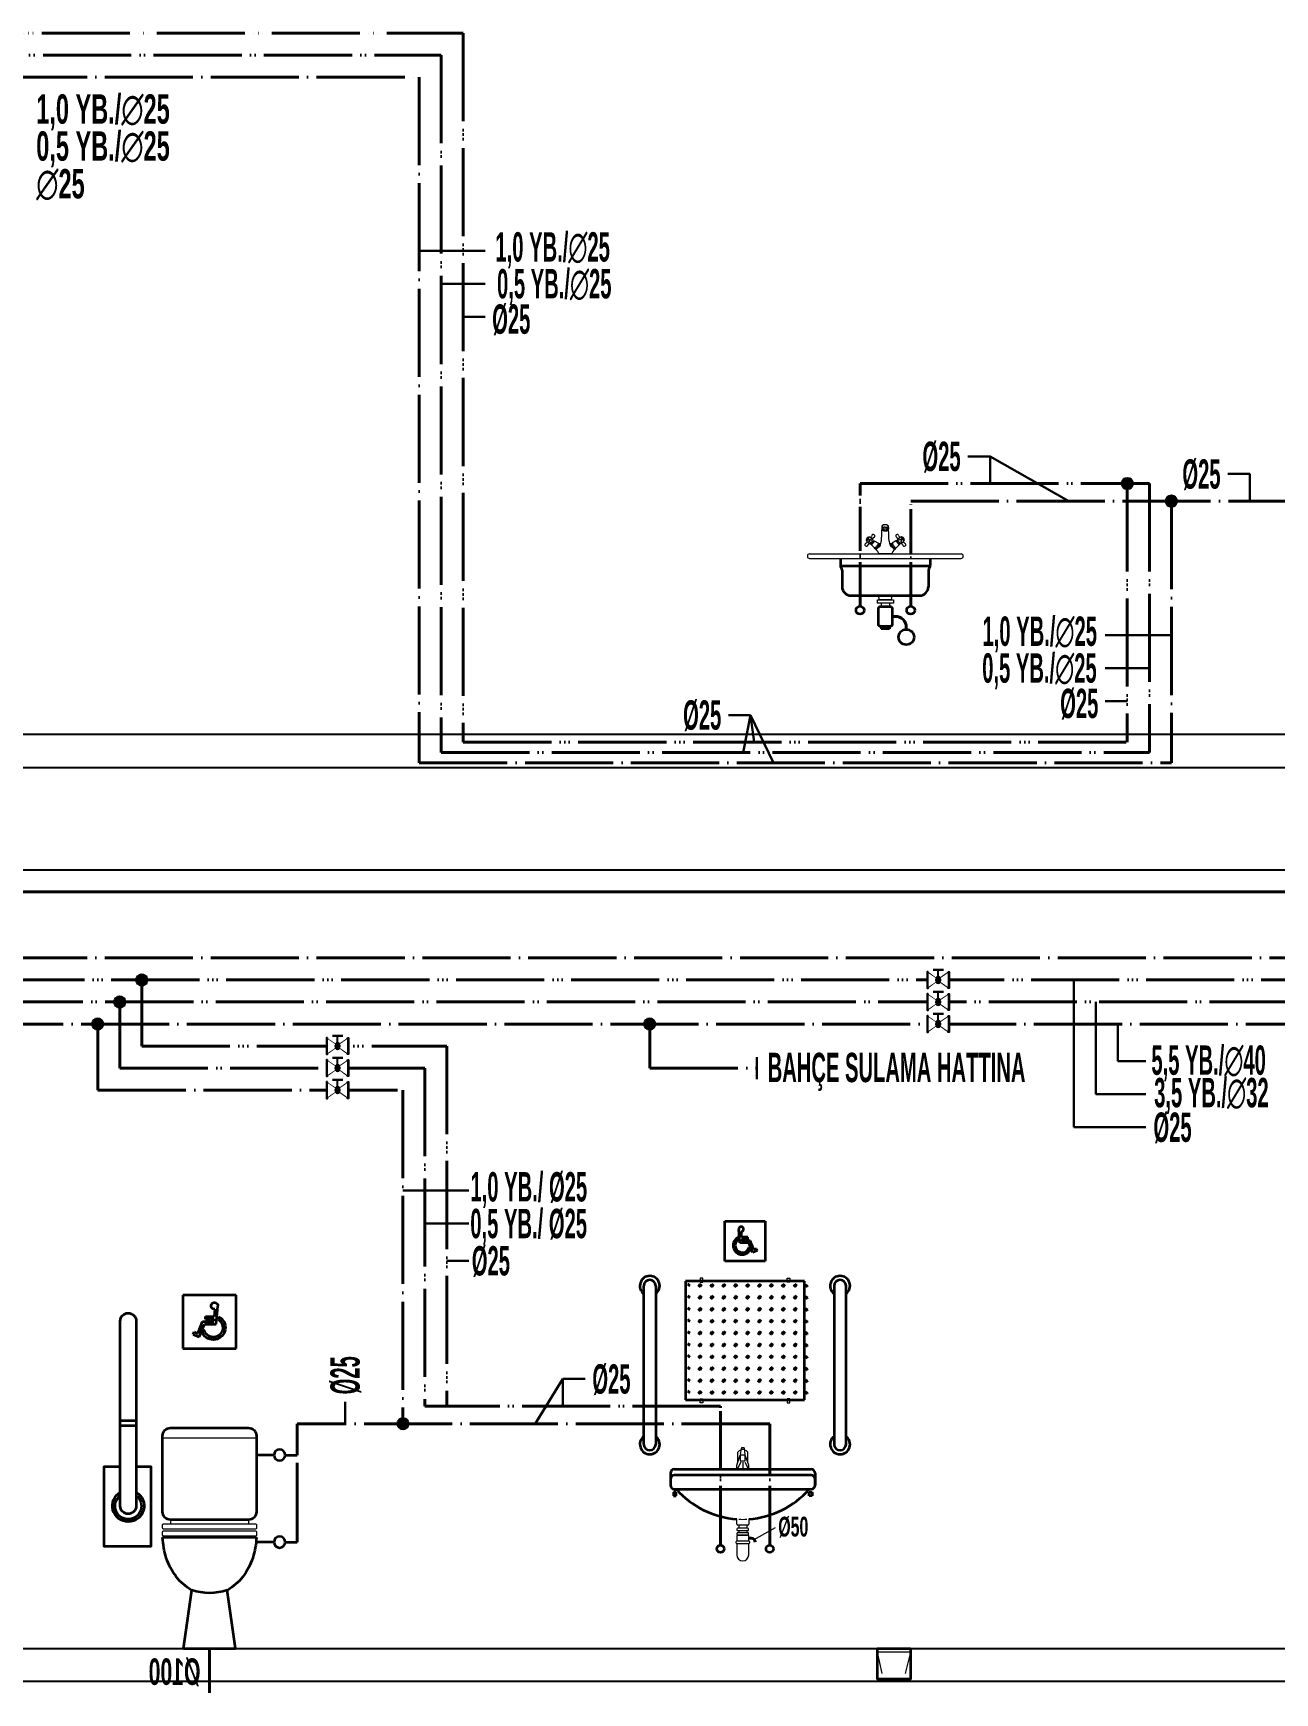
# Model space of a CAD drawing. Header units: centimetres. Extents: x 405464 to 563355, y 50011 to 66875.
# Drawn here: x 528788 to 529634, y 53374 to 54504 of the extents above; entities that cross this region are included whole.
import ezdxf
from ezdxf.enums import TextEntityAlignment as Align

# ---------------------------------------------------------------- set-up
doc = ezdxf.new("R2010")
doc.units = ezdxf.units.CM
for name, pattern in [('SICAKSU1', [75, 60, -6, 0, -3, 0, -6]), ('SIRKUL-1', [78, 60, -6, 0, -3, 0, -3, 0, -6]), ('SOGUKSU1', [72, 60, -6, 0, -6])]:
    doc.linetypes.add(name, pattern=pattern)
doc.layers.add('0-KRCN DI SU', color=41, linetype='D')
for name, color, linetype, lineweight in [('0-KRCN-IST-KÜRESEL VANA', 4, 'Continuous', 25), ('0-KRCN-SHT-02CIHAZ', 132, 'Continuous', 25), ('0-KRCN-SHT-03CIHAZ', 120, 'Continuous', 30), ('0-KRCN-SHT-EVYEBİRGÖZLÜ', 171, 'Continuous', 35), ('0-KRCN-SHT-KÜRESEL VANA', 4, 'Continuous', 25), ('0-KRCN-SHT-LAVABO', 171, 'Continuous', 35), ('0-KRCN-SHT-LAVABOÖZÜRLÜ', 171, 'Continuous', 35), ('0-KRCN-SHT-PİSSU-BORU', 220, 'PISSU_LINE50', 40), ('0-KRCN-SHT-PROSES-BORU', 1, '0-Y_LINE', 40), ('0-KRCN-SHT-SICAKSU', 50, 'SICAKSU1', 40), ('0-KRCN-SHT-SIRKULASYON', 145, 'SIRKUL-1', 40), ('0-KRCN-SHT-SOGUKSU', 141, 'SOGUKSU1', 40), ('0-KRCN-SHT-SÜZGEÇBANYO', 171, 'Continuous', 35), ('0-KRCN-SHT-TUVALETKLOZET', 171, 'Continuous', 35), ('0-KRCN-SHT-YAZI-ÇAP-TEMSU', 81, 'Continuous', 30), ('0-MEK-SHT-YAZI-ÇAP-TEMSU', 81, 'Continuous', 30)]:
    doc.layers.add(name, color=color, linetype=linetype, lineweight=lineweight)
doc.styles.add('BORU', font='AGENCYR.TTF')
doc.styles.add('CAP', font='ARIALNB.TTF')
doc.styles.add('MUF', font='isocpeur.ttf')
doc.styles.get("Standard").update_dxf_attribs({"font": 'arial.ttf'})
doc.linetypes.add('0-Y_LINE', pattern='A,100,-0.5,["Y",BORU,S=9,R=0,X=0,Y=-4.5],-5', length=105.5)
doc.linetypes.add('D', pattern='A,12,-1,["D",Standard,S=1,R=0,X=-0.1,Y=-0.5],-1.6', length=14.6)
doc.linetypes.add('PISSU_LINE50', pattern='A,50,-10,["C",MUF,S=10,R=0,X=1,Y=-5],0', length=60)

# ---------------------------------------------------------------- blocks, each defined once
blk = doc.blocks.new('ENGELLİ ALAFRANGA KOLON')
at = {"layer": '0-KRCN-SHT-LAVABO'}
for p, q in [((27.75, 123.88), (27.75, 53.88)), ((33.75, 53.88), (33.75, 123.88)), ((33.75, 86.28), (27.75, 86.28)), ((33.75, 84.28), (27.75, 84.28))]:
    blk.add_line(p, q, dxfattribs=at)
blk.add_lwpolyline([(33.75, 68.7), (39.97, 68.7), (39.97, 38.7), (22.02, 38.7), (22.02, 68.7), (27.75, 68.7)], dxfattribs=at)
for centre, radius, start, end in [((30.75, 123.88), 3, 0, 180), ((30.75, 53.88), 6, 120, 60), ((30.75, 53.88), 5, 126.8699, 53.1301), ((30.75, 53.88), 3, 180, 0)]:
    blk.add_arc(centre, radius, start, end, dxfattribs=at)
at = {"layer": '0-KRCN-SHT-LAVABOÖZÜRLÜ', "color": 155, "ltscale": 1.2}
for p, q in [((-10.13, 133.68), (10.12, 133.68)), ((-10.13, 113.43), (-10.13, 133.68)), ((10.12, 133.68), (10.12, 113.43)), ((-2.55, 122.73), (-3.14, 129.5)), ((-2.05, 128.37), (-1.81, 125.55)), ((-3.35, 124.42), (-3.44, 125.5)), ((1.96, 122.73), (-2.55, 122.73)), ((1.52, 125.55), (-1.81, 125.55)), ((1.52, 124.57), (-1.72, 124.57)), ((-1.72, 124.57), (-1.65, 123.72)), ((2.63, 123.72), (-1.65, 123.72)), ((1.52, 124.57), (1.52, 125.55)), ((3.88, 117.9), (1.96, 122.73)), ((2.64, 119.24), (2.1, 120.6)), ((4.44, 119.18), (2.63, 123.72)), ((5.81, 119.73), (4.44, 119.18)), ((6.18, 118.81), (5.81, 119.73)), ((10.12, 113.43), (-10.13, 113.43)), ((6.18, 118.81), (3.88, 117.9))]:
    blk.add_line(p, q, dxfattribs=at)
for centre, radius, start, end in [((-1.9, 129.61), 1.25, 263.02012, 184.99558), ((-1.42, 121.38), 4.59, 116.18724, 332.11531), ((-1.42, 121.38), 3.6, 122.42966, 347.44221)]:
    blk.add_arc(centre, radius, start, end, dxfattribs=at)
at = {"layer": '0-KRCN-SHT-PİSSU-BORU', "ltscale": 0.5}
blk.add_line((0, 0), (0, -16.81), dxfattribs=at)
at = {"layer": '0-KRCN-SHT-SOGUKSU', "ltscale": 0.5}
blk.add_line((-33.1, 40.2), (-33.1, 73.1), dxfattribs=at)
at = {"layer": '0-KRCN-SHT-TUVALETKLOZET', "color": 120, "lineweight": 20}
for p, q in [((-17.75, 79.6), (17.75, 79.6)), ((-14.75, 48.68), (-14.75, 47.18)), ((14.75, 48.68), (14.75, 47.18))]:
    blk.add_line(p, q, dxfattribs=at)
at = {"layer": '0-KRCN-SHT-TUVALETKLOZET'}
for p, q in [((-28.62, 73.15), (-33.1, 73.15)), ((-24.4, 73.15), (-17.75, 73.15)), ((-28.62, 40.2), (-33.1, 40.2)), ((-24.4, 40.2), (-17.61, 40.2)), ((-17.75, 41.92), (17.75, 41.92))]:
    blk.add_line(p, q, dxfattribs=at)
at = {"layer": '0-KRCN-SHT-TUVALETKLOZET', "color": 171}
for p, q in [((-9.88, 0), (-6.67, 22.06)), ((9.88, 0), (6.67, 22.06)), ((9.88, 0), (-9.88, 0))]:
    blk.add_line(p, q, dxfattribs=at)
at = {"layer": '0-KRCN-SHT-TUVALETKLOZET'}
blk.add_lwpolyline([(-17.75, 80.43), (-17.75, 51.68, 0.414214), (-14.75, 48.68), (14.75, 48.68, 0.414214), (17.75, 51.68), (17.75, 80.43, 0.414214), (14.75, 83.43), (-14.75, 83.43, 0.414214)], format="xyb", close=True, dxfattribs=at)
at = {"layer": '0-KRCN-SHT-TUVALETKLOZET', "color": 120, "lineweight": 20}
for points in [[(-17.75, 46.68), (-17.75, 45.55, 0.414214), (-17.25, 45.05), (17.25, 45.05, 0.414214), (17.75, 45.55), (17.75, 46.68, 0.414214), (17.25, 47.18), (-17.25, 47.18, 0.414214)], [(-17.75, 44.03), (-17.75, 42.89, 0.414214), (-17.25, 42.39), (17.25, 42.39, 0.414214), (17.75, 42.89), (17.75, 44.03, 0.414214), (17.25, 44.53), (-17.25, 44.53, 0.414214)]]:
    blk.add_lwpolyline(points, format="xyb", close=True, dxfattribs=at)
at = {"layer": '0-KRCN-SHT-TUVALETKLOZET'}
for points in [[(-17.75, 41.92, 0.066087), (-16.37, 34.27, 0.087392), (-12.57, 27.07, 0.103887), (-6.67, 22.06, 0.123332)], [(6.67, 22.06, 0.103887), (12.57, 27.07, 0.087392), (16.37, 34.27, 0.066087), (17.75, 41.92, 0.077811)]]:
    blk.add_lwpolyline(points, format="xyb", dxfattribs=at)
for centre in [(-26.51, 73.15), (-26.51, 40.2)]:
    blk.add_circle(centre, 2.11, dxfattribs=at)
blk.add_arc((0, 41.06), 20.14, 250.66612, 289.33388, dxfattribs=at)
at = {"layer": '0-KRCN-SHT-TUVALETKLOZET', "style": 'CAP', "width": 0.7}
blk.add_text('%%C100', height=10, dxfattribs=at).set_placement((3.42, -13.82))
blk = doc.blocks.new('ENGELLİ LAVABO KOLON')
at = {"layer": '0-KRCN-SHT-SOGUKSU'}
h = blk.add_hatch(dxfattribs=at)
h.set_pattern_fill('GLASS', color=256, scale=6, style=0)
h.set_pattern_definition([(-123.6901, (-195427.5702, -10602.8496), (-6.000008007, -11.999997347), [2.16333, -19.469976]), (-123.6901, (-195427.4502, -10603.2096), (-6.000008007, -11.999997347), [1.297998, -20.335308]), (-123.6901, (-195428.1702, -10603.2096), (-6.000008007, -11.999997347), [1.297998, -20.335308])])
h.paths.add_polyline_path([(-20.91, 118), (-20.91, 118.56), (-19.52, 118.56), (-19.52, 118), (23.03, 118), (23.03, 118.56), (24.42, 118.56), (24.42, 118), (31.75, 118), (31.75, 178), (24.42, 178), (24.42, 177.44), (23.03, 177.44), (23.03, 178), (-19.52, 178), (-19.52, 177.44), (-20.91, 177.44), (-20.91, 178), (-28.25, 178), (-28.25, 118)])
at = {"layer": '0-KRCN-SHT-LAVABO', "linetype": 'Continuous'}
for p, q in [((-29.69, 178), (-29.69, 118)), ((30.31, 178), (-29.69, 178)), ((30.31, 118), (30.31, 178)), ((-29.69, 118), (30.31, 118)), ((-37.3, 81), (-37.3, 75)), ((-37.3, 78), (-37.3, 75)), ((-35.3, 83), (33.7, 83)), ((33.7, 80), (-35.3, 80)), ((35.7, 81), (35.7, 75)), ((35.7, 75), (35.7, 78)), ((-35.8, 71.4), (-35.8, 69.56)), ((-34.34, 71.4), (-35.8, 71.4)), ((-35.8, 69.56), (-34.34, 69.56)), ((-35.3, 73), (33.7, 73)), ((-34.34, 69.56), (-34.34, 71.4)), ((32.75, 69.56), (32.75, 71.4)), ((32.75, 71.4), (34.21, 71.4)), ((34.21, 69.56), (32.75, 69.56)), ((34.21, 71.4), (34.21, 69.56))]:
    blk.add_line(p, q, dxfattribs=at)
at = {"layer": '0-KRCN-SHT-LAVABO', "color": 120, "linetype": 'Continuous', "lineweight": 20}
for p, q in [((-22.35, 179.47), (-22.35, 177.44)), ((-20.96, 179.47), (-22.35, 179.47)), ((-22.35, 177.44), (-20.96, 177.44)), ((-20.96, 177.44), (-20.96, 179.47)), ((21.59, 177.44), (21.59, 179.47)), ((21.59, 179.47), (22.98, 179.47)), ((22.98, 177.44), (21.59, 177.44)), ((22.98, 179.47), (22.98, 177.44)), ((-22.35, 116.53), (-22.35, 118.56)), ((-22.35, 118.56), (-20.96, 118.56)), ((-20.96, 118.56), (-20.96, 116.53)), ((22.98, 118.56), (21.59, 118.56)), ((21.59, 118.56), (21.59, 116.53)), ((22.98, 116.53), (22.98, 118.56)), ((-20.96, 116.53), (-22.35, 116.53)), ((21.59, 116.53), (22.98, 116.53)), ((-1.67, 93.4), (-2.06, 90.64)), ((-1.69, 93.23), (0.1, 93.23)), ((-0.52, 93.91), (-1.08, 93.91)), ((0.47, 90.64), (0.08, 93.4)), ((-3.85, 85.05), (-2.06, 90.12)), ((-3.85, 83), (-3.85, 85.05)), ((-1.77, 86.59), (-3.65, 83)), ((-3.32, 86.55), (-3.32, 91.68)), ((-2.06, 90.12), (-2.06, 87.29)), ((0.47, 90.12), (-2.06, 90.12)), ((-2.06, 87.29), (0.47, 87.29)), ((-0.8, 86.58), (-0.8, 83)), ((0.17, 86.59), (2.06, 83)), ((0.47, 87.29), (0.47, 90.12)), ((2.25, 85.05), (0.47, 90.12)), ((1.73, 86.55), (1.73, 91.68)), ((2.25, 83), (2.25, 85.05)), ((-3.85, 83), (2.25, 83)), ((-3.8, 55.33), (-3.8, 57.88)), ((-3.76, 52.74), (-3.76, 52.55)), ((-3.76, 50.53), (-3.76, 50.34)), ((1.7, 54.83), (-3.3, 54.83)), ((1.67, 53.24), (-3.26, 53.24)), ((-3.26, 52.05), (1.67, 52.05)), ((1.67, 51.03), (-3.26, 51.03)), ((-2.8, 54.83), (-2.8, 53.24)), ((-2.8, 52.05), (-2.8, 51.03)), ((1.2, 54.83), (1.2, 53.24)), ((1.2, 52.05), (1.2, 51.03)), ((2.17, 52.55), (2.17, 52.74)), ((2.17, 50.34), (2.17, 50.53)), ((2.2, 57.88), (2.2, 55.33)), ((-4.3, 46.28), (-4.3, 46.09)), ((-3.8, 49.34), (-3.8, 46.78)), ((2.2, 46.78), (-3.8, 46.78)), ((-3.8, 45.59), (2.2, 45.59)), ((-3.8, 45.59), (-3.8, 39.8)), ((1.7, 49.84), (-3.3, 49.84)), ((-3.26, 49.84), (1.67, 49.84)), ((2.2, 46.78), (2.2, 49.34)), ((2.2, 39.8), (2.2, 45.59)), ((2.7, 46.09), (2.7, 46.28)), ((-0.8, 36.8), (-0.8, 36.8))]:
    blk.add_line(p, q, dxfattribs=at)
at = {"layer": '0-KRCN-SHT-LAVABO'}
for p, q in [((-50.69, 95.6), (-50.69, 175.6)), ((-44.69, 175.6), (-44.69, 95.6)), ((45.31, 175.6), (45.31, 95.6)), ((51.31, 95.6), (51.31, 175.6))]:
    blk.add_line(p, q, dxfattribs=at)
at = {"layer": '0-KRCN-SHT-LAVABO', "color": 120, "lineweight": 20}
blk.add_line((4.92, 47.66), (15.66, 53.7), dxfattribs=at)
at = {"layer": '0-KRCN-SHT-LAVABO', "linetype": 'Continuous'}
for centre in [(-12.01, 42.9), (12.79, 42.9)]:
    blk.add_circle(centre, 1.84, dxfattribs=at)
at = {"layer": '0-KRCN-SHT-LAVABO'}
for centre, radius, start, end in [((-47.69, 175.6), 5, 306.8699, 233.1301), ((-47.69, 175.6), 3, 0, 180), ((48.31, 175.6), 5, 306.8699, 233.1301), ((48.31, 175.6), 3, 0, 180), ((-47.69, 95.6), 5, 126.8699, 53.1301), ((-47.69, 95.6), 3, 180, 0), ((48.31, 95.6), 5, 126.8699, 53.1301), ((48.31, 95.6), 3, 180, 0)]:
    blk.add_arc(centre, radius, start, end, dxfattribs=at)
at = {"layer": '0-KRCN-SHT-LAVABO', "color": 120, "linetype": 'Continuous', "lineweight": 20}
for centre, radius, start, end in [((-0.8, 89.65), 3.23, 107.40501, 141.31431), ((-1.08, 93.31), 0.6, 90, 171.88141), ((-0.52, 93.31), 0.6, 8.11859, 90), ((-0.8, 89.65), 3.23, 38.68569, 72.59499), ((-3.3, 55.33), 0.5, 180, 270), ((-3.26, 52.74), 0.5, 90, 180), ((-3.26, 52.55), 0.5, 180, 270), ((-3.26, 50.53), 0.5, 90, 180), ((-3.26, 50.34), 0.5, 180, 270), ((-0.8, 92), 34.25, 266.65278, 273.34722), ((1.67, 52.74), 0.5, 0, 90), ((1.67, 52.55), 0.5, 270, 0), ((1.67, 50.53), 0.5, 0, 90), ((1.67, 50.34), 0.5, 270, 0), ((1.7, 55.33), 0.5, 270, 0), ((-3.8, 46.28), 0.5, 90, 180), ((-3.8, 46.09), 0.5, 180, 270), ((-3.3, 49.34), 0.5, 90, 180), ((1.7, 49.34), 0.5, 0, 90), ((2.2, 46.28), 0.5, 0, 90), ((2.2, 46.09), 0.5, 270, 0), ((-0.8, 39.8), 3, 180, 270), ((-0.8, 39.8), 3, 270, 0)]:
    blk.add_arc(centre, radius, start, end, dxfattribs=at)
at = {"layer": '0-KRCN-SHT-LAVABO', "linetype": 'Continuous'}
for centre, radius, start, end in [((-35.3, 81), 2, 90, 180), ((-35.3, 78), 2, 90, 180), ((33.7, 81), 2, 0, 90), ((33.7, 78), 2, 0, 90), ((-35.3, 75), 2, 180, 270), ((-0.72, 102.4), 44.63, 221.21183, 266.04999), ((-0.87, 102.4), 44.63, 273.95001, 318.78817), ((33.7, 75), 2, 270, 0)]:
    blk.add_arc(centre, radius, start, end, dxfattribs=at)
at = {"layer": '0-KRCN-SHT-LAVABOÖZÜRLÜ', "color": 155, "ltscale": 1.2}
for p, q in [((-9.81, 208.25), (10.44, 208.25)), ((-9.81, 188), (-9.81, 208.25)), ((-2.24, 197.3), (-2.83, 204.07)), ((-1.74, 202.94), (-1.49, 200.12)), ((10.44, 208.25), (10.44, 188)), ((-3.03, 198.99), (-3.13, 200.07)), ((2.28, 197.3), (-2.24, 197.3)), ((1.84, 200.12), (-1.49, 200.12)), ((1.84, 199.13), (-1.4, 199.13)), ((-1.4, 199.13), (-1.33, 198.29)), ((2.95, 198.29), (-1.33, 198.29)), ((1.84, 199.13), (1.84, 200.12)), ((4.2, 192.47), (2.28, 197.3)), ((2.96, 193.81), (2.41, 195.17)), ((4.75, 193.75), (2.95, 198.29)), ((6.49, 193.38), (4.2, 192.47)), ((6.13, 194.3), (4.75, 193.75)), ((6.49, 193.38), (6.13, 194.3)), ((10.44, 188), (-9.81, 188))]:
    blk.add_line(p, q, dxfattribs=at)
for centre, radius, start, end in [((-1.59, 204.18), 1.25, 263.02012, 184.99558), ((-1.1, 195.95), 4.59, 116.18724, 332.11531), ((-1.1, 195.95), 3.6, 122.42966, 347.44221)]:
    blk.add_arc(centre, radius, start, end, dxfattribs=at)
at = {"layer": '0-KRCN-SHT-PİSSU-BORU', "ltscale": 0.5}
blk.add_line((2.2, 48.25), (3.51, 48.25), dxfattribs=at)
blk.add_arc((3.51, 46.25), 2, 0, 90, dxfattribs=at)
at = {"layer": '0-KRCN-SHT-SICAKSU', "ltscale": 0.5}
blk.add_line((-12.01, 44.74), (-12.01, 114), dxfattribs=at)
at = {"layer": '0-KRCN-SHT-SOGUKSU', "ltscale": 0.5}
blk.add_line((12.79, 44.74), (12.79, 106), dxfattribs=at)
at = {"layer": '0-KRCN-SHT-LAVABO', "color": 120, "lineweight": 20, "style": 'CAP', "width": 0.7}
blk.add_text('%%C50', height=10, dxfattribs=at).set_placement((24.7, 54.04), align=Align.MIDDLE)
blk = doc.blocks.new('0-MEK-SHT-ZKLN-SÜZGEÇ BANYO')
at = {"layer": '0-KRCN-SHT-SÜZGEÇBANYO', "color": 120, "lineweight": 20}
for p, q in [((-7.47, -1.69), (7.48, -1.69)), ((-7.45, -1.72), (-5.15, -11.37)), ((5.31, -11.37), (7.48, -1.7))]:
    blk.add_line(p, q, dxfattribs=at)
at = {"layer": '0-KRCN-SHT-SÜZGEÇBANYO'}
blk.add_lwpolyline([(-7.5, 0), (-7.5, -14), (7.5, -14), (7.5, 0)], close=True, dxfattribs=at)
blk = doc.blocks.new('DONUT')
at = {"layer": '0-KRCN-SHT-03CIHAZ'}
blk.add_hatch(color=256, dxfattribs=at).paths.add_polyline_path([(2.5, 0, 1), (-2.5, 0, 1)])
blk.add_circle((0, 0), 2.5, dxfattribs=at)
blk = doc.blocks.new('0-MEK-SHT-KÜRESELVANA')
at = {"layer": '0-KRCN-IST-KÜRESEL VANA'}
blk.add_hatch(color=256, dxfattribs=at).paths.add_polyline_path([(1.42, 0, 1), (-1.42, 0, 1)])
for p, q in [((-1.12, 0.88), (-4.24, 3.02)), ((-4.24, -3.05), (-4.24, 3.02)), ((-4.24, 3.02), (-4.24, -3.05)), ((-2.41, 4.6), (2.31, 4.6)), ((0, 4.6), (-2.41, 4.6)), ((0, 0), (0, 4.6)), ((2.31, 4.6), (0, 4.6)), ((1.14, 0.85), (4.3, 3.02)), ((4.3, -3.05), (4.3, 3.02)), ((4.3, 3.02), (4.3, -3.05)), ((-4.24, -3.05), (-1.12, -0.88)), ((4.3, -3.05), (1.14, -0.85))]:
    blk.add_line(p, q, dxfattribs=at)
for points in [[(-4.53, 3.75), (-4.97, 3.75), (-4.97, -3.75), (-4.53, -3.75)], [(4.58, 3.75), (5.03, 3.75), (5.03, -3.75), (4.58, -3.75)]]:
    blk.add_lwpolyline(points, close=True, dxfattribs=at)
blk.add_circle((0, 0), 1.42, dxfattribs=at)
blk.add_wipeout([(4.3, 3.02), (4.3, -3.05), (1.12, -0.88), (1.16, -0.82), (1.21, -0.74), (1.25, -0.68), (1.3, -0.58), (1.33, -0.5), (1.35, -0.44), (1.38, -0.34), (1.41, -0.21), (1.42, -0.11), (1.42, -0.03), (1.42, 0.06), (1.41, 0.17), (1.4, 0.25), (1.38, 0.33), (1.35, 0.43), (1.32, 0.54), (1.28, 0.61), (1.25, 0.68), (1.22, 0.73), (1.18, 0.79), (1.14, 0.85), (1.12, 0.88)]).dxf.layer = '0-KRCN-IST-KÜRESEL VANA'
blk.add_wipeout([(-4.24, 3.02), (-4.24, -3.05), (-1.12, -0.88), (-1.16, -0.82), (-1.21, -0.74), (-1.25, -0.68), (-1.3, -0.58), (-1.33, -0.5), (-1.35, -0.44), (-1.38, -0.34), (-1.41, -0.21), (-1.42, -0.11), (-1.42, -0.03), (-1.42, 0.06), (-1.41, 0.17), (-1.4, 0.25), (-1.38, 0.33), (-1.35, 0.43), (-1.32, 0.54), (-1.28, 0.61), (-1.25, 0.68), (-1.22, 0.73), (-1.18, 0.79), (-1.14, 0.85), (-1.12, 0.88)]).dxf.layer = '0-KRCN-IST-KÜRESEL VANA'

msp = doc.modelspace()

# ---------------------------------------------------------------- linework, layer by layer
at = {"layer": '0-KRCN DI SU', "linetype": 'D', "ltscale": 5}
msp.add_line((519319.8, 53934.1), (541811, 53934.1), dxfattribs=at)
at = {"layer": '0-KRCN-SHT-02CIHAZ', "color": 8}
for p, q in [((542151.7, 54026.3), (519319.8, 54026.3)), ((519319.8, 54003.8), (542151.7, 54003.8)), ((519319.8, 53403.8), (542151.7, 53403.8)), ((542151.7, 53381.3), (519319.8, 53381.3))]:
    msp.add_line(p, q, dxfattribs=at)
at = {"layer": '0-KRCN-SHT-EVYEBİRGÖZLÜ', "color": 120, "lineweight": 20}
for p, q in [((529366.4, 54168.5), (529366.3, 54166.7)), ((529366.6, 54166.7), (529366.6, 54165.7)), ((529366.6, 54166.7), (529366.6, 54166.7)), ((529370.3, 54166.7), (529370.3, 54166.7)), ((529370.3, 54166.7), (529370.3, 54165.7)), ((529370.5, 54168.5), (529370.6, 54166.7)), ((529356.8, 54157.1), (529356.1, 54157.6)), ((529356.1, 54157.6), (529356.1, 54157.6)), ((529356.8, 54157.1), (529357.5, 54156.5)), ((529357.5, 54156.5), (529357.5, 54156.5)), ((529359.1, 54160), (529358.4, 54160.6)), ((529358.4, 54160.6), (529358.4, 54160.6)), ((529358.7, 54156.6), (529359.2, 54156.2)), ((529358.9, 54155.7), (529361.1, 54153.4)), ((529359.1, 54160), (529359.8, 54159.5)), ((529359.8, 54159.5), (529359.8, 54159.5)), ((529360, 54158.3), (529360.5, 54157.9)), ((529360.9, 54158.3), (529363.8, 54156.7)), ((529364.3, 54156.3), (529363.8, 54156.7)), ((529364.6, 54156.1), (529364.3, 54156.3)), ((529365.2, 54156.3), (529364.8, 54156.1)), ((529371.8, 54156.3), (529372.2, 54156.1)), ((529372.4, 54156.1), (529372.7, 54156.3)), ((529372.7, 54156.3), (529373.2, 54156.7)), ((529376.1, 54158.4), (529373.2, 54156.7)), ((529378.1, 54155.8), (529375.9, 54153.4)), ((529376.9, 54158.3), (529376.4, 54157.9)), ((529377.8, 54160.1), (529377.1, 54159.5)), ((529377.1, 54159.5), (529377.1, 54159.5)), ((529378.3, 54156.6), (529377.7, 54156.2)), ((529377.8, 54160.1), (529378.6, 54160.6)), ((529378.6, 54160.6), (529378.6, 54160.6)), ((529380.2, 54157.1), (529379.5, 54156.6)), ((529379.5, 54156.6), (529379.5, 54156.6)), ((529380.2, 54157.1), (529380.9, 54157.7)), ((529380.9, 54157.7), (529380.9, 54157.7)), ((529316.9, 54149.3), (529420.1, 54149.3)), ((529316.9, 54146.3), (529420.1, 54146.3)), ((529361.6, 54152.9), (529361.1, 54153.4)), ((529361.9, 54152.7), (529361.6, 54152.9)), ((529362, 54152.4), (529361.9, 54152.5)), ((529372.7, 54149.3), (529364.3, 54149.3)), ((529374.9, 54152.5), (529375.1, 54152.5)), ((529375.1, 54152.7), (529375.3, 54152.9)), ((529375.3, 54152.9), (529375.9, 54153.4)), ((529364.3, 54118.1), (529364, 54121)), ((529372.8, 54118.1), (529373.1, 54121)), ((529372.8, 54118.1), (529364.3, 54118.1)), ((529365.7, 54115.9), (529365.7, 54113.6)), ((529371.4, 54115.9), (529371.4, 54113.6))]:
    msp.add_line(p, q, dxfattribs=at)
at = {"layer": '0-KRCN-SHT-EVYEBİRGÖZLÜ', "linetype": 'Continuous'}
for p, q in [((529337.9, 54146.3), (529337.9, 54141.7)), ((529399.1, 54146.3), (529399.1, 54141.7)), ((529338, 54141.2), (529399, 54141.2)), ((529339.1, 54138.2), (529339.1, 54127)), ((529397.9, 54138.2), (529397.9, 54127)), ((529345.1, 54121), (529391.9, 54121)), ((529365.7, 54099.9), (529365.7, 54098.2)), ((529371.4, 54098.2), (529365.7, 54098.2)), ((529371.4, 54099.9), (529371.4, 54098.2))]:
    msp.add_line(p, q, dxfattribs=at)
at = {"layer": '0-KRCN-SHT-EVYEBİRGÖZLÜ', "color": 120, "lineweight": 20}
for points in [[(529365.2, 54155.3), (529365.5, 54156.6), (529365.7, 54157.5), (529365.8, 54158.3), (529365.9, 54158.9), (529366, 54159.3), (529366, 54159.7), (529366, 54160.2), (529366, 54160.7), (529366.1, 54161.3), (529366.1, 54162.1), (529366.1, 54163), (529366.1, 54163.9), (529366.2, 54165), (529366.3, 54166.1), (529366.3, 54167.3), (529366.4, 54168.5)], [(529371.8, 54155.3), (529371.5, 54156.6), (529371.3, 54157.6), (529371.2, 54158.3), (529371.1, 54158.9), (529371, 54159.3), (529370.9, 54159.7), (529370.9, 54160.2), (529370.9, 54160.7), (529370.9, 54161.3), (529370.9, 54162.1), (529370.8, 54163), (529370.8, 54163.9), (529370.7, 54165), (529370.7, 54166.1), (529370.6, 54167.3), (529370.5, 54168.5)]]:
    msp.add_lwpolyline(points, dxfattribs=at)
for points in [[(529368.5, 54167.6, 0.043526), (529367.6, 54167.5, 0.056893), (529367, 54167.3, 0.099366), (529366.5, 54167, 0.195773), (529366.3, 54166.7, 0.195773), (529366.5, 54166.4, 0.037242), (529366.6, 54166.3)], [(529368.5, 54167.5, 0.043526), (529367.7, 54167.4, 0.056893), (529367.2, 54167.3, 0.099366), (529366.7, 54167, 0.184554), (529366.6, 54166.7)], [(529368.4, 54167.6, -0.043526), (529369.3, 54167.5, -0.056893), (529370, 54167.4, -0.099366), (529370.5, 54167, -0.195773), (529370.6, 54166.7, -0.195773), (529370.5, 54166.4, -0.037242), (529370.3, 54166.3)], [(529368.4, 54167.5, -0.043526), (529369.2, 54167.4, -0.056893), (529369.7, 54167.3, -0.099366), (529370.2, 54167, -0.184554), (529370.3, 54166.7)], [(529369.2, 54166.3, -0.049816), (529369.6, 54166.2, -0.099769), (529370, 54165.9, -0.194284), (529370.1, 54165.7, -0.194284), (529370, 54165.4, -0.099769), (529369.6, 54165.2, -0.057439), (529369.1, 54165, -0.044019), (529368.4, 54165)], [(529360.2, 54156.8, -0.022357), (529359.7, 54156.3, -0.030945), (529359.4, 54156, -0.06719), (529359, 54155.7, -0.279259), (529358.9, 54155.7, -0.279259), (529358.8, 54155.8, -0.06719), (529359, 54156.3, -0.006273), (529359, 54156.4)], [(529360.1, 54156.9, -0.022357), (529359.8, 54156.6, -0.030945), (529359.5, 54156.3, -0.064807), (529359.3, 54156.2, -0.279259), (529359.2, 54156.2)], [(529360.5, 54157.9, -0.279259), (529360.6, 54157.8, -0.06719), (529360.5, 54157.5, -0.030945), (529360.3, 54157.2, -0.022357), (529360.1, 54156.9)], [(529360.3, 54158, -0.006992), (529360.4, 54158.1, -0.06719), (529360.8, 54158.3, -0.279259), (529360.9, 54158.3, -0.279259), (529360.9, 54158.2, -0.06719), (529360.8, 54157.8, -0.030945), (529360.6, 54157.4, -0.022357), (529360.2, 54156.8)], [(529362.8, 54154.8, -0.02231), (529362.2, 54154.1, -0.030883), (529361.7, 54153.7, -0.067083), (529361.2, 54153.4, -0.198167), (529361.1, 54153.4)], [(529363.3, 54154.3, -0.021718), (529362.8, 54153.6, -0.030097), (529362.3, 54153.2, -0.065706), (529361.8, 54152.9, -0.282456), (529361.6, 54152.9, -0.02931), (529361.6, 54152.9)], [(529363.6, 54154.1, -0.021423), (529363, 54153.4, -0.029703), (529362.5, 54153, -0.065007), (529362, 54152.7, -0.283952), (529361.9, 54152.7)], [(529362.2, 54152.4, 0.06719), (529362.7, 54152.8, 0.030945), (529363.2, 54153.2, 0.022357), (529363.8, 54153.9, 0.022357), (529364.3, 54154.7, 0.030945), (529364.7, 54155.3, 0.06719), (529364.9, 54155.9, 0.279259), (529364.8, 54156)], [(529363.8, 54156.7, -0.159274), (529363.8, 54156.6, -0.067083), (529363.6, 54156, -0.030883), (529363.3, 54155.5, -0.02231), (529362.8, 54154.8)], [(529364.3, 54156.3, -0.035922), (529364.3, 54156.3, -0.282456), (529364.4, 54156.1, -0.065706), (529364.2, 54155.6, -0.030097), (529363.9, 54155, -0.021718), (529363.3, 54154.3)], [(529364.6, 54156.1, -0.283952), (529364.6, 54156, -0.065007), (529364.4, 54155.4, -0.029703), (529364.1, 54154.8, -0.021423), (529363.6, 54154.1)], [(529364.6, 54156.1, -0.003674), (529364.6, 54156.1, -0.279259), (529364.7, 54156.1)], [(529372.1, 54156, 0.200512), (529372.1, 54155.9, 0.06719), (529372.3, 54155.3, 0.030945), (529372.6, 54154.7, 0.022357), (529373.2, 54154, 0.022357), (529373.8, 54153.3, 0.030945), (529374.3, 54152.8, 0.06719), (529374.9, 54152.5, 0.279259), (529375, 54152.5)], [(529372.4, 54156.1, 0.003674), (529372.4, 54156.1, 0.279259), (529372.2, 54156.1)], [(529372.4, 54156.1, 0.283952), (529372.4, 54156, 0.065007), (529372.6, 54155.4, 0.029703), (529372.9, 54154.9, 0.021423), (529373.4, 54154.1)], [(529372.7, 54156.3, 0.035922), (529372.7, 54156.3, 0.282456), (529372.6, 54156.2, 0.065706), (529372.8, 54155.6, 0.030097), (529373.1, 54155.1, 0.021718), (529373.6, 54154.3)], [(529373.2, 54156.7, 0.159274), (529373.2, 54156.6, 0.067083), (529373.4, 54156.1, 0.030883), (529373.7, 54155.5, 0.02231), (529374.2, 54154.8)], [(529373.4, 54154.1, 0.021423), (529374, 54153.5, 0.029703), (529374.5, 54153, 0.065007), (529375, 54152.7, 0.283952), (529375.1, 54152.7)], [(529373.6, 54154.3, 0.021718), (529374.2, 54153.7, 0.030097), (529374.7, 54153.2, 0.065706), (529375.2, 54152.9, 0.282456), (529375.3, 54152.9, 0.02931), (529375.4, 54152.9)], [(529374.2, 54154.8, 0.02231), (529374.8, 54154.1, 0.030883), (529375.3, 54153.7, 0.067083), (529375.8, 54153.4, 0.198167), (529375.9, 54153.4)], [(529376.6, 54158.1, 0.006992), (529376.6, 54158.1, 0.06719), (529376.2, 54158.4, 0.279259), (529376.1, 54158.4, 0.279259), (529376, 54158.3, 0.06719), (529376.2, 54157.8, 0.030945), (529376.4, 54157.4, 0.022357), (529376.8, 54156.8)], [(529376.4, 54157.9, 0.279259), (529376.4, 54157.8, 0.06719), (529376.5, 54157.6, 0.030945), (529376.6, 54157.3, 0.022357), (529376.9, 54156.9)], [(529376.8, 54156.8, 0.022357), (529377.3, 54156.3, 0.030945), (529377.6, 54156, 0.06719), (529378, 54155.8, 0.279259), (529378.1, 54155.8, 0.279259), (529378.1, 54155.9, 0.06719), (529378, 54156.3, 0.006273), (529378, 54156.4)], [(529376.9, 54156.9, 0.022357), (529377.2, 54156.6, 0.030945), (529377.4, 54156.4, 0.064807), (529377.7, 54156.2, 0.279259), (529377.7, 54156.2)], [(529361.8, 54152.7, 0.003674), (529361.8, 54152.7, 0.279259), (529361.9, 54152.6)], [(529375.1, 54152.8, -0.003674), (529375.1, 54152.7, -0.279259), (529375.1, 54152.6)]]:
    msp.add_lwpolyline(points, format="xyb", dxfattribs=at)
for points in [[(529368.4, 54166.5, -0.046919), (529369.2, 54166.5, -0.06059), (529369.7, 54166.3, -0.101877), (529370.2, 54166, -0.18587), (529370.3, 54165.7, -0.18587), (529370.2, 54165.4, -0.101877), (529369.7, 54165.1, -0.06059), (529369.2, 54164.9, -0.046919), (529368.5, 54164.9, -0.046919), (529367.7, 54164.9, -0.06059), (529367.2, 54165.1, -0.101877), (529366.7, 54165.4, -0.18587), (529366.6, 54165.7, -0.18587), (529366.7, 54166, -0.101877), (529367.2, 54166.3, -0.06059), (529367.7, 54166.5, -0.046919)], [(529368.4, 54165.1, -0.048311), (529367.9, 54165.1, -0.062066), (529367.5, 54165.2, -0.102741), (529367.1, 54165.5, -0.182029), (529367, 54165.7, -0.182029), (529367.1, 54165.9, -0.102741), (529367.5, 54166.2, -0.062066), (529367.9, 54166.3, -0.048311), (529368.4, 54166.4, -0.048311), (529369, 54166.3, -0.062066), (529369.4, 54166.2, -0.102741), (529369.8, 54165.9, -0.182029), (529369.9, 54165.7, -0.182029), (529369.8, 54165.5, -0.102741), (529369.4, 54165.3, -0.062066), (529369, 54165.1, -0.048311)]]:
    msp.add_lwpolyline(points, format="xyb", close=True, dxfattribs=at)
msp.add_lwpolyline([(529374, 54118.1), (529374, 54115.9), (529363.1, 54115.9), (529363.1, 54118.1)], close=True, dxfattribs=at)
at = {"layer": '0-KRCN-SHT-EVYEBİRGÖZLÜ', "linetype": 'Continuous'}
msp.add_lwpolyline([(529373.2, 54112.1), (529373.2, 54101.4, -0.414214), (529371.7, 54099.9), (529365.3, 54099.9, -0.414214), (529363.8, 54101.4), (529363.8, 54112.1, -0.414214), (529365.3, 54113.6), (529371.7, 54113.6, -0.414214)], format="xyb", close=True, dxfattribs=at)
at = {"layer": '0-KRCN-SHT-EVYEBİRGÖZLÜ', "color": 120, "lineweight": 20}
for centre in [(529358.6, 54158), (529378.3, 54158.1)]:
    msp.add_circle(centre, 1.06, dxfattribs=at)
at = {"layer": '0-KRCN-SHT-EVYEBİRGÖZLÜ'}
for centre, radius in [((529351.3, 54111), 2.75), ((529385.8, 54111), 2.75), ((529382.8, 54092.7), 5.25)]:
    msp.add_circle(centre, radius, dxfattribs=at)
at = {"layer": '0-KRCN-SHT-EVYEBİRGÖZLÜ', "color": 120, "lineweight": 20}
for centre, radius, start, end in [((529366.6, 54168.5), 0.152, 125.4164, 186.212), ((529368.4, 54165.8), 3.4, 54.5836, 125.4164), ((529370.3, 54168.5), 0.152, 353.788, 54.5836), ((529355.6, 54155.6), 1.06, 106.0858, 231.8092), ((529355.6, 54155.6), 1.06, 231.8092, 357.5326), ((529354.9, 54157.7), 1.21, 291.773, 356.1118), ((529359.2, 54157.6), 3.89, 156.6086, 162.3693), ((529355.7, 54158.6), 0.19, 152.0732, 308.5175), ((529355.7, 54158.6), 0.19, 196.1084, 299.965), ((529357.2, 54159.1), 1.56, 100.042, 183.5765), ((529357.4, 54159), 1.78, 103.3712, 180.4062), ((529355.7, 54159), 0.0759, 183.5765, 295.4521), ((529354.8, 54161.1), 2.3, 295.4521, 348.1664), ((529355.8, 54159.7), 0.0152, 157.3707, 292.4823), ((529358.6, 54159.3), 3.04, 198.4422, 214.4818), ((529357.5, 54158.9), 1.86, 196.0361, 196.6193), ((529354.3, 54161.4), 3.31, 295.8507, 347.3649), ((529354.5, 54161.3), 3.07, 295.1764, 348.6023), ((529355.4, 54160.5), 0.871, 292.4823, 350.8474), ((529356.3, 54160.4), 0.0152, 350.8474, 125.9591), ((529357.9, 54155.3), 1.21, 107.5067, 174.6568), ((529359.2, 54157.6), 3.89, 121.077, 127.1639), ((529356.9, 54160.6), 0.0759, 348.1664, 100.042), ((529357.3, 54160.7), 0.19, 339.4654, 126.023), ((529357.4, 54160.7), 0.19, 343.6535, 89.6786), ((529358.3, 54158.3), 0.911, 58.71, 224.9084), ((529358.6, 54159.3), 3.04, 249.1367, 264.243), ((529357.3, 54157.7), 3.04, 69.1367, 85.1762), ((529357.5, 54158.9), 1.86, 86.9992, 87.5471), ((529356.5, 54159.7), 3.8, 297.8982, 345.7203), ((529358.3, 54156.3), 0.00759, 264.243, 297.8982), ((529358, 54161.7), 1.21, 287.5067, 351.8455), ((529360.3, 54161.5), 1.06, 51.8092, 177.5326), ((529361, 54159.4), 1.21, 108.9617, 176.1118), ((529357.3, 54157.7), 3.04, 19.3754, 34.3134), ((529360.2, 54158.7), 0.00759, 345.7203, 19.3754), ((529360.3, 54161.5), 1.06, 286.0858, 51.8092), ((529363.3, 54155.8), 1.96, 287.0579, 346.6638), ((529364.7, 54155.9), 0.194, 39.4248, 66.058), ((529372.2, 54157), 0.759, 203.4542, 238.3414), ((529373.7, 54155.8), 1.96, 193.6454, 253.2513), ((529372.3, 54155.9), 0.194, 114.2512, 140.8844), ((529372.3, 54155.9), 0.25, 117.4792, 151.909), ((529376.6, 54161.6), 1.06, 128.5, 254.2234), ((529376.6, 54161.6), 1.06, 2.7766, 128.5), ((529375.9, 54159.4), 1.21, 4.1974, 71.3475), ((529379.6, 54157.8), 3.04, 145.9959, 160.9338), ((529380.5, 54159.7), 3.8, 194.589, 242.411), ((529376.8, 54158.8), 0.00759, 160.9338, 194.589), ((529378.9, 54161.8), 1.21, 188.4637, 252.8026), ((529378.7, 54158.3), 0.911, 315.4008, 121.5992), ((529379.6, 54157.8), 3.04, 95.133, 111.1726), ((529378.4, 54159.4), 3.04, 276.0662, 291.1726), ((529378.7, 54156.4), 0.00759, 242.411, 276.0662), ((529379.6, 54160.8), 0.19, 90.6306, 196.6558), ((529379.5, 54159), 1.86, 92.7621, 93.31), ((529382.6, 54161.5), 3.31, 192.9443, 244.4585), ((529379.6, 54160.8), 0.19, 54.2862, 200.8438), ((529382.5, 54161.3), 3.07, 191.7069, 245.1329), ((529379.1, 54155.4), 1.21, 5.6525, 72.8026), ((529377.8, 54157.6), 3.89, 53.1453, 59.2323), ((529380, 54160.7), 0.0759, 80.2672, 192.1428), ((529382.2, 54161.1), 2.3, 192.1428, 244.8572), ((529379.6, 54159.1), 1.78, 359.903, 76.938), ((529379.8, 54159.2), 1.56, 356.7328, 80.2672), ((529381.4, 54155.6), 1.06, 182.7766, 308.5), ((529380.7, 54160.5), 0.0152, 54.3502, 189.4618), ((529381.5, 54160.6), 0.871, 189.4618, 247.8269), ((529378.4, 54159.4), 3.04, 325.8274, 341.867), ((529382.1, 54157.8), 1.21, 184.1974, 248.5363), ((529381.2, 54159.8), 0.0152, 247.8269, 22.9385), ((529381.2, 54159.1), 0.0759, 244.8572, 356.7328), ((529381.3, 54158.7), 0.19, 231.7917, 28.2361), ((529381.3, 54158.7), 0.19, 240.3442, 344.2009), ((529377.8, 54157.6), 3.89, 17.9399, 23.7006), ((529379.5, 54159), 1.86, 343.69, 344.2732), ((529381.4, 54155.6), 1.06, 308.5, 74.2234), ((529316.9, 54147.8), 1.5, 90, 270), ((529362, 54152.7), 0.194, 216.0585, 242.6917), ((529357.8, 54147), 6.83, 19.03, 51.9978), ((529362.1, 54152.6), 0.149, 238.6985, 298.2531), ((529379.2, 54147.1), 6.83, 128.3114, 161.4801), ((529374.9, 54152.7), 0.194, 297.6175, 324.2507), ((529420.1, 54147.8), 1.5, 270, 90)]:
    msp.add_arc(centre, radius, start, end, dxfattribs=at)
at = {"layer": '0-KRCN-SHT-EVYEBİRGÖZLÜ', "linetype": 'Continuous'}
for centre, radius, start, end in [((529340.9, 54141.7), 3, 180, 216.3596), ((529336.1, 54138.2), 3, 0, 36.3596), ((529400.9, 54138.2), 3, 143.6404, 180), ((529396.1, 54141.7), 3, 323.6404, 360), ((529345.1, 54127), 6, 180, 270), ((529391.9, 54127), 6, 270, 0)]:
    msp.add_arc(centre, radius, start, end, dxfattribs=at)
at = {"layer": '0-KRCN-SHT-PİSSU-BORU', "ltscale": 0.5}
for p, q in [((529373.2, 54106.8), (529375.3, 54106.8)), ((529382.8, 54097.9), (529382.8, 54099.3))]:
    msp.add_line(p, q, dxfattribs=at)
msp.add_arc((529375.3, 54099.3), 7.5, 0, 90, dxfattribs=at)
at = {"layer": '0-KRCN-SHT-PROSES-BORU'}
msp.add_line((519319.8, 53919.1), (541811, 53919.1), dxfattribs=at)
at = {"layer": '0-KRCN-SHT-SICAKSU'}
for p, q in [((519319.8, 54489.1), (529066.1, 54489.1)), ((529066.1, 54489.1), (529066.1, 54014.1)), ((529351.3, 54197.3), (529548.3, 54197.3)), ((529548.3, 54197.3), (529548.3, 54014.1)), ((529066.1, 54014.1), (529548.3, 54014.1)), ((525302.9, 53844.1), (530615.7, 53844.1)), ((528847.2, 53844.1), (528847.2, 53799.1)), ((528847.2, 53799.1), (529055, 53799.1)), ((529055, 53799.1), (529055, 53568.8)), ((529256.3, 53568.8), (529055, 53568.8)), ((529256.3, 53567.6), (529256.3, 53568.8))]:
    msp.add_line(p, q, dxfattribs=at)
at = {"layer": '0-KRCN-SHT-SICAKSU', "ltscale": 0.5}
msp.add_line((529351.3, 54113.7), (529351.3, 54197.3), dxfattribs=at)
at = {"layer": '0-KRCN-SHT-SIRKULASYON'}
for p, q in [((519319.8, 54504.1), (529081.1, 54504.1)), ((529081.1, 54504.1), (529081.1, 54021.1)), ((529533.3, 54197.3), (529533.3, 54021.1)), ((529081.1, 54021.1), (529533.3, 54021.1)), ((525317.9, 53859.1), (530630.7, 53859.1)), ((528862.2, 53859.1), (528862.2, 53814.1)), ((528862.2, 53814.1), (529070, 53814.1)), ((529070, 53814.1), (529070, 53568.8))]:
    msp.add_line(p, q, dxfattribs=at)
at = {"layer": '0-KRCN-SHT-SOGUKSU'}
for p, q in [((519319.8, 54474.1), (529051.1, 54474.1)), ((529051.1, 54474.1), (529051.1, 54007.1)), ((529385.8, 54185.3), (529643.1, 54185.3)), ((529563.3, 54185.3), (529563.3, 54007.1)), ((529051.1, 54007.1), (529563.3, 54007.1)), ((519319.8, 53874.1), (541811, 53874.1)), ((525287.9, 53829.1), (530600.7, 53829.1)), ((528832.2, 53829.1), (528832.2, 53784.1)), ((529208.1, 53829.1), (529208.1, 53799.1)), ((529208.1, 53799.1), (529280.9, 53799.1)), ((528832.2, 53784.1), (529040, 53784.1)), ((529040, 53784.1), (529040, 53556.8)), ((529289.8, 53556.8), (528967.9, 53556.8)), ((528967.9, 53535.4), (528967.9, 53556.8))]:
    msp.add_line(p, q, dxfattribs=at)
at = {"layer": '0-KRCN-SHT-SOGUKSU', "ltscale": 0.5}
msp.add_line((529385.8, 54113.7), (529385.8, 54185.3), dxfattribs=at)
at = {"layer": '0-KRCN-SHT-YAZI-ÇAP-TEMSU', "linetype": 'Continuous'}
for p, q in [((529051.1, 54355.9), (529096.1, 54355.9)), ((529066.1, 54333.4), (529096.1, 54333.4)), ((529081.1, 54310.9), (529096.1, 54310.9)), ((529424.8, 54215.8), (529439.8, 54215.8)), ((529439.8, 54215.8), (529439.8, 54197.3)), ((529439.8, 54215.8), (529493.5, 54185.3)), ((529601.8, 54203.8), (529616.8, 54203.8)), ((529616.8, 54203.8), (529616.8, 54185.3)), ((529563.3, 54094.1), (529518.3, 54094.1)), ((529548.3, 54071.6), (529518.3, 54071.6)), ((529533.3, 54049.1), (529518.3, 54049.1)), ((529261.8, 54039.6), (529276.8, 54039.6)), ((529276.8, 54039.6), (529271.6, 54014.1)), ((529276.8, 54039.6), (529292.4, 54007.1)), ((529276.8, 54039.6), (529279.1, 54021.1)), ((529496.8, 53859.1), (529496.8, 53758.8)), ((529511.8, 53844.1), (529511.8, 53781.3)), ((529526.8, 53829.1), (529526.8, 53803.8)), ((529280.9, 53806.6), (529280.9, 53791.6)), ((529526.8, 53803.8), (529545.8, 53803.8)), ((529511.8, 53781.3), (529545.8, 53781.3)), ((529496.8, 53758.8), (529545.8, 53758.8)), ((529040, 53715.7), (529085, 53715.7)), ((529055, 53693.2), (529085, 53693.2)), ((529070, 53667.8), (529085, 53667.8)), ((529149, 53587.3), (529130.1, 53556.8)), ((529164, 53587.3), (529149, 53587.3)), ((529149, 53587.3), (529149, 53568.8)), ((529000.6, 53556.8), (529000.6, 53571.8))]:
    msp.add_line(p, q, dxfattribs=at)

# ---------------------------------------------------------------- block references
at = {"layer": '0-KRCN-SHT-03CIHAZ', "yscale": 1.5, "zscale": 1.5}
for p, xscale in [((529533.3, 54197.3), 1.5), ((529563.3, 54185.3), 1.5), ((528862.2, 53859.1), -1.5), ((528847.2, 53844.1), -1.5), ((528832.2, 53829.1), -1.5), ((529208.1, 53829.1), -1.5), ((529040, 53556.8), 1.5)]:
    msp.add_blockref('DONUT', p, dxfattribs=dict(at, xscale=xscale))
at = {"layer": '0-KRCN-SHT-LAVABOÖZÜRLÜ', "xscale": 1.35, "yscale": 1.35, "zscale": 1.35}
msp.add_blockref('ENGELLİ LAVABO KOLON', (529272.5, 53413.7), dxfattribs=at)
at = {"layer": '0-KRCN-SHT-SÜZGEÇBANYO', "xscale": -1.5, "yscale": 1.5, "zscale": 1.5}
msp.add_blockref('0-MEK-SHT-ZKLN-SÜZGEÇ BANYO', (529374.4, 53403.8), dxfattribs=at)
at = {"layer": '0-KRCN-SHT-TUVALETKLOZET', "xscale": -1.8, "yscale": 1.8, "zscale": 1.8}
msp.add_blockref('ENGELLİ ALAFRANGA KOLON', (528908.3, 53403.8), dxfattribs=at)

# ---------------------------------------------------------------- texts
at = {"layer": '0-KRCN-SHT-YAZI-ÇAP-TEMSU', "linetype": 'Continuous', "style": 'CAP', "width": 0.6}
for s, p in [('1,0 YB./∅25', (529103, 54358.5)), ('0,5 YB./∅25', (529104.1, 54333.4)), ('Ø25', (529100.8, 54309.3)), ('1,0 YB./∅25', (529434.7, 54096.7)), ('0,5 YB./∅25', (529434.5, 54071.6)), ('Ø25', (529487.6, 54047.5)), ('5,5 YB./∅40', (529549.7, 53804.5)), ('BAHÇE SULAMA HATTINA', (529288.4, 53799.5)), ('3,5 YB./∅32', (529551.6, 53782.4)), ('Ø25', (529551.1, 53758.8)), ('1,0 YB./ Ø25', (529086, 53718.2)), ('0,5 YB./ Ø25', (529085.9, 53693.2)), ('Ø25', (529086.9, 53667.8))]:
    msp.add_text(s, height=20, dxfattribs=at).set_placement(p, align=Align.MIDDLE_LEFT)
for p in [(529406.8, 54215.8), (529583.8, 54203.8), (529243.8, 54039.6), (529182, 53587.3)]:
    msp.add_text('%%C25', height=20, dxfattribs=at).set_placement(p, align=Align.MIDDLE_CENTER)
msp.add_text('%%C25', height=20, rotation=90, dxfattribs=at).set_placement((529000.6, 53589.8), align=Align.MIDDLE_CENTER)
at = {"layer": '0-MEK-SHT-YAZI-ÇAP-TEMSU', "linetype": 'Continuous', "style": 'CAP', "width": 0.7}
for s, p in [('1,0 YB./∅25', (528790.3, 54452.4)), ('0,5 YB./∅25', (528790.3, 54427.2)), ('∅25', (528790.3, 54401.5))]:
    msp.add_text(s, height=20, dxfattribs=at).set_placement(p, align=Align.MIDDLE_LEFT)

# ---------------------------------------------------------------- next in the draw order: block references
at = {"layer": '0-KRCN-SHT-KÜRESEL VANA', "xscale": -1.5, "yscale": 1.5, "zscale": 1.5}
for p in [(529404.5, 53829.1), (528995.5, 53784.1)]:
    msp.add_blockref('0-MEK-SHT-KÜRESELVANA', p, dxfattribs=at)

# ---------------------------------------------------------------- next in the draw order: block references
for p in [(529404.5, 53844.1), (528995.5, 53799.1)]:
    msp.add_blockref('0-MEK-SHT-KÜRESELVANA', p, dxfattribs=at)

# ---------------------------------------------------------------- next in the draw order: block references
for p in [(529404.5, 53859.1), (528995.5, 53814.1)]:
    msp.add_blockref('0-MEK-SHT-KÜRESELVANA', p, dxfattribs=at)

doc.saveas('drawing.dxf')
